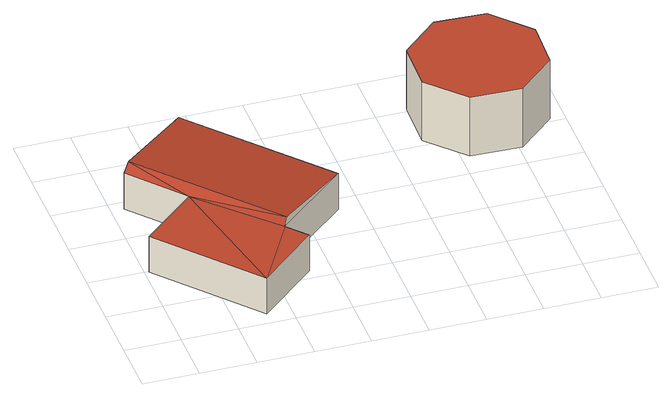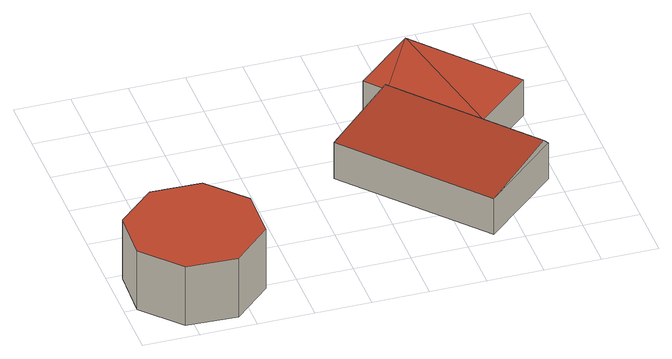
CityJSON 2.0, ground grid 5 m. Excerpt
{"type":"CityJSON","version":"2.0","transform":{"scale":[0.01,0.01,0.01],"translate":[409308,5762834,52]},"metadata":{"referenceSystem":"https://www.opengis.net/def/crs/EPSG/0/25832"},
"CityObjects":{
"building1":{"type":"Building","attributes":{"Gemeindeschluessel":"05515000","Geometrietyp2DReferenz":"3000","function":"31001_2000","roofType":"5000","measuredHeight":4.4},"geometry":[{"type":"Solid","lod":"2","boundaries":[[[[0,1,2,3]],[[4,5,1,0]],[[6,7,5,4]],[[8,9,7,6]],[[10,11,9,8]],[[12,13,11,10]],[[14,15,13,12]],[[3,2,15,14]],[[8,6,16,17]],[[0,14,10]],[[0,10,17]],[[0,17,16]],[[16,4,0]],[[10,14,12]],[[0,3,14]],[[4,16,6]],[[8,17,10]],[[1,5,7,9,11,13,15,2]]]],"semantics":{"surfaces":[{"type":"WallSurface"},{"type":"RoofSurface"},{"type":"GroundSurface"}],"values":[[0,0,0,0,0,0,0,0,1,1,1,1,1,1,1,0,0,2]]}}]},
"building2":{"type":"Building","attributes":{"Gemeindeschluessel":"05515000","Geometrietyp2DReferenz":"3000","function":"31001_2700","roofType":"1000","measuredHeight":6},"geometry":[{"type":"Solid","lod":"2","boundaries":[[[[18,19,20,21]],[[22,23,19,18]],[[24,25,23,22]],[[26,27,25,24]],[[28,29,27,26]],[[30,31,29,28]],[[32,33,31,30]],[[21,20,33,32]],[[30,28,26,24,22,18,21,32]],[[19,23,25,27,29,31,33,20]]]],"semantics":{"surfaces":[{"type":"WallSurface"},{"type":"RoofSurface"},{"type":"GroundSurface"}],"values":[[0,0,0,0,0,0,0,0,1,2]]}}]}
},
"vertices":[
[503,1363,464],[503,1363,98],[13,926,98],[13,926,464],[90,1843,464],[90,1843,98],[764,2456,464],[764,2456,98],[1784,1291,464],[1784,1291,98],[1131,717,464],[1131,717,98],[1288,536,464],[1288,536,98],[763,64,464],[763,64,98],[145,1893,538],[1156,738,538],
[3074,1743,648],[3074,1743,48],[3531,1728,48],[3531,1728,648],[2762,2074,648],[2762,2074,48],[2774,2534,648],[2774,2534,48],[3113,2849,648],[3113,2849,48],[3574,2831,648],[3574,2831,48],[3885,2491,648],[3885,2491,48],[3866,2036,648],[3866,2036,48]
]}
